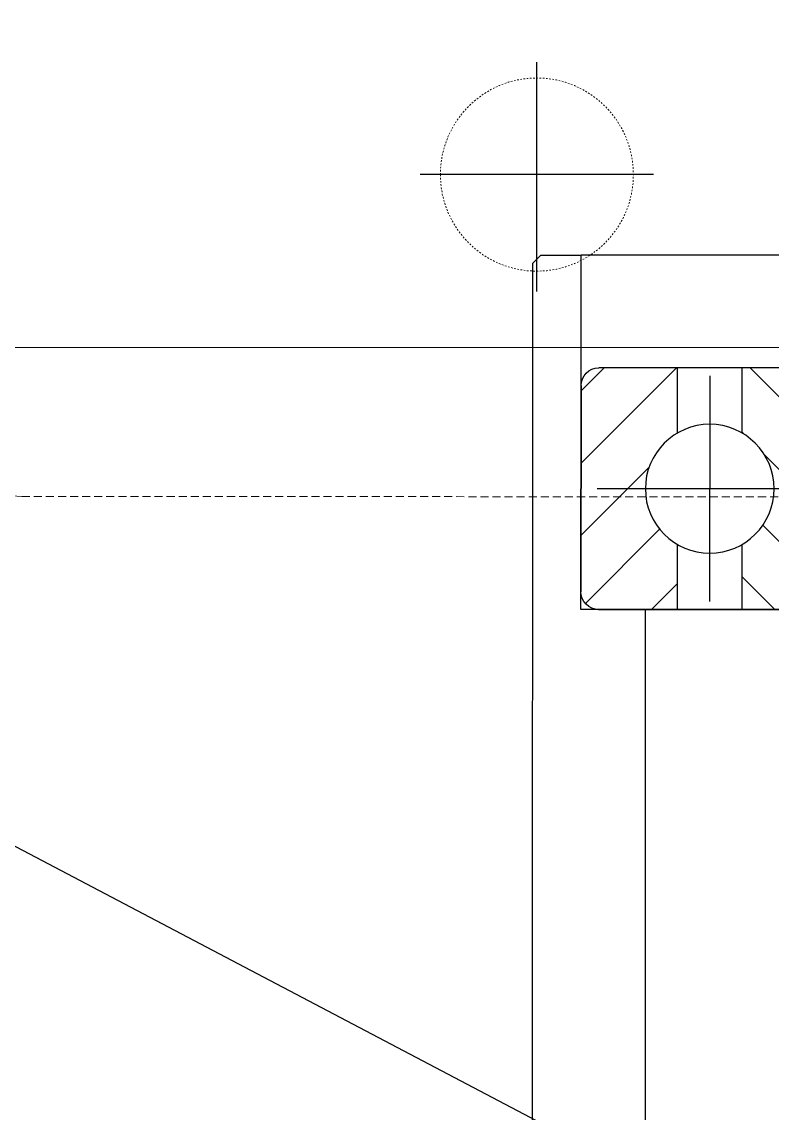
# Model space of a CAD drawing. Header units: millimetres. Extents: x 845401 to 948039, y 511594 to 550263.
# Drawn here: x 903137 to 903183.7, y 537194.2 to 537262 of the extents above; entities that cross this region are included whole.
import ezdxf

# ---------------------------------------------------------------- set-up
doc = ezdxf.new("R2010")
doc.units = ezdxf.units.MM
doc.linetypes.add('CENTER', pattern=[0])
doc.linetypes.add('DASHED', pattern=[0.75, 0.5, -0.25])
for name, color, linetype in [('00', 7, 'Continuous'), ('1轮廓实线层', 7, 'Continuous'), ('3中心线层', 1, 'CENTER'), ('4文字层', 3, 'Continuous'), ('4虚线层', 6, 'DASHED'), ('5剖面线层', 2, 'Continuous')]:
    doc.layers.add(name, color=color, linetype=linetype)
doc.layers.add('A-剖-0.10mm.......SECT-L01', color=255, linetype='Continuous', lineweight=18)
doc.layers.add('物流设备', color=7, linetype='Continuous', lineweight=5)

# ---------------------------------------------------------------- blocks, each defined once
blk = doc.blocks.new('*U100537')
at = {"color": 4}
blk.add_lwpolyline([(0, -600), (7920.603380136075, -600), (7920.603380136075, 600), (0, 600)], close=True, dxfattribs=at)
for tag, p in [('设备编号', (485.2384934027214, 55.2877136208408)), ('设备高度', (489.7486322444456, -155.5627289135591))]:
    blk.add_attdef(tag, p, '', height=100)
at = {"flags": 1}
blk.add_attdef('设备类型', (14421.90417558989, -37.08342335998668), '', height=100, dxfattribs=at)
blk = doc.blocks.new('6304')
at = {"layer": '5剖面线层'}
h = blk.add_hatch(dxfattribs=at)
h.set_pattern_fill('ANSI31', color=256, style=0)
h.set_pattern_definition([(45, (1622.417437906445, 1392.47649229401), (-2.245064030267288, 2.245064030267288), [])])
edge = h.paths.add_edge_path()
edge.add_line((1637.417437906445, 1412.47649229401), (1635.417437906445, 1412.47649229401))
edge.add_line((1635.417437906445, 1412.47649229401), (1633.381539521583, 1412.47649229401))
edge.add_arc((1629.917437906445, 1410.47649229401), 4.000000000000039, 29.99999999999891, 149.9999999999992)
edge.add_line((1626.453336291308, 1412.47649229401), (1622.417437906445, 1412.47649229401))
edge.add_line((1622.417437906445, 1412.47649229401), (1622.417437906445, 1417.37649229401))
edge.add_arc((1623.517437906445, 1417.37649229401), 1.100000000000001, 90, 180, ccw=False)
edge.add_line((1623.517437906445, 1418.47649229401), (1636.317437906445, 1418.47649229401))
edge.add_arc((1636.317437906445, 1417.37649229401), 1.1, 360, 90, ccw=False)
edge.add_line((1637.417437906445, 1417.37649229401), (1637.417437906445, 1412.47649229401))
h = blk.add_hatch(dxfattribs=at)
h.set_pattern_fill('ANSI31', color=256, angle=90, style=0)
h.set_pattern_definition([(135, (1622.417437906445, 1392.47649229401), (-2.245064030267288, -2.245064030267288), [])])
edge = h.paths.add_edge_path()
edge.add_line((1622.417437906445, 1408.47649229401), (1626.453336291308, 1408.47649229401))
edge.add_arc((1629.917437906445, 1410.47649229401), 3.999999999999996, 210.0000000000005, 330.0000000000009)
edge.add_line((1633.381539521583, 1408.47649229401), (1637.417437906445, 1408.47649229401))
edge.add_line((1637.417437906445, 1408.47649229401), (1637.417437906445, 1403.57649229401))
edge.add_arc((1636.317437906445, 1403.57649229401), 1.1, 270, 360, ccw=False)
edge.add_line((1636.317437906445, 1402.47649229401), (1623.517437906445, 1402.47649229401))
edge.add_arc((1623.517437906445, 1403.57649229401), 1.1, 180, 270, ccw=False)
edge.add_line((1622.417437906445, 1403.57649229401), (1622.417437906445, 1408.47649229401))
at = {"layer": '1轮廓实线层'}
for p, q in [((1622.417437906445, 1392.47649229401), (1622.417437906445, 1417.37649229401)), ((1637.417437906445, 1417.37649229401), (1637.417437906445, 1392.47649229401)), ((1637.417437906445, 1412.47649229401), (1635.417437906445, 1412.47649229401)), ((1622.417437906445, 1408.47649229401), (1626.453336291308, 1408.47649229401)), ((1633.381539521583, 1408.47649229401), (1637.417437906445, 1408.47649229401))]:
    blk.add_line(p, q, dxfattribs=at)
for points in [[(1623.517437906445, 1418.47649229401), (1636.317437906445, 1418.47649229401)], [(1626.453336291308, 1412.47649229401), (1622.417437906445, 1412.47649229401), (1622.417437906445, 1417.37649229401)], [(1637.417437906445, 1417.37649229401), (1637.417437906445, 1412.47649229401)], [(1635.417437906445, 1412.47649229401), (1633.381539521583, 1412.47649229401)]]:
    blk.add_lwpolyline(points, dxfattribs=at)
blk.add_circle((1629.917437906445, 1410.47649229401), 4, dxfattribs=at)
for centre, radius, start, end in [((1623.517437906445, 1417.37649229401), 1.100000000000001, 90, 180), ((1636.317437906445, 1417.37649229401), 1.1, 0, 90)]:
    blk.add_arc(centre, radius, start, end, dxfattribs=at)
at = {"layer": '3中心线层'}
for p, q in [((1629.917437906445, 1403.47649229401), (1629.917437906445, 1417.47649229401)), ((1622.917437906445, 1410.47649229401), (1636.917437906445, 1410.47649229401))]:
    blk.add_line(p, q, dxfattribs=at)
blk = doc.blocks.new('*U100479')
at = {"color": 7, "linetype": 'Continuous', "lineweight": 25}
for p, q in [((-1976.691658920889, 1637.020036706926), (-1924.691658920889, 1637.020036706926)), ((-1924.691658920889, 1630.020036706926), (-1924.691658920889, 1637.020036706926)), ((-1922.191658920889, 1637.020036706926), (-1924.691658920889, 1637.020036706926)), ((-1922.191658920889, 1637.020036706926), (-1921.691658920889, 1636.520036706926)), ((-1921.691658920889, 427.5200367069265), (-1921.691658920889, 1636.520036706926)), ((-1924.691658920889, 1615.020036706926), (-1924.691658920889, 1630.020036706926)), ((-1974.691658920889, 1615.020036706926), (-1926.691658920889, 1615.020036706926)), ((-1928.691658920889, 1615.020036706926), (-1928.691658920889, 449.0200367069265)), ((-1926.691658920889, 1615.020036706926), (-1924.691658920889, 1615.020036706926))]:
    blk.add_line(p, q, dxfattribs=at)
at = {"layer": '3中心线层'}
for p, q in [((-1921.941660694127, 1634.770036706926), (-1921.941660694127, 1648.991553491688)), ((-1929.191660694127, 1642.020036706926), (-1914.691660694127, 1642.020036706926))]:
    blk.add_line(p, q, dxfattribs=at)
at = {"layer": '4虚线层', "linetype": 'DASHED', "lineweight": 18}
blk.add_line((-1889.941660694127, 1622.020036706926), (-2854.137971168266, 1622.020036725108), dxfattribs=at)
at = {"layer": '4虚线层', "linetype": 'DASHED', "lineweight": 18, "ltscale": 0.15}
blk.add_circle((-1921.941660694127, 1642.020036706926), 6, dxfattribs=at)
at = {"layer": '4虚线层', "linetype": 'DASHED', "lineweight": 18}
blk.add_arc((-1889.941660694127, 1625.020036706926), 3, 270, 0, dxfattribs=at)
at = {"rotation": 270}
blk.add_blockref('6304', (-3343.168151214898, 3252.437474613372), dxfattribs=at)
blk = doc.blocks.new('C线')
at = {"layer": '4文字层'}
blk.add_line((986088.7531661135, 475479.7227589872, -3.591546536844088), (984888.8745500934, 476110.3246646158, -3.591546536844088), dxfattribs=at)
at = {"xscale": -1, "rotation": 359.9712527628268}
blk.add_blockref('*U100479', (983116.0992206694, 474449.1940174471, -3.591546536844088), dxfattribs=at)
at = {"layer": '物流设备', "color": 0}
blk.add_blockref('*U100537', (979688.0800278853, 475479.5155045651, 25.37562164790397), dxfattribs=at)
blk = doc.blocks.new('BC线平台')
at = {"layer": 'A-剖-0.10mm.......SECT-L01'}
h = blk.add_hatch(dxfattribs=at)
h.set_pattern_fill('CROSS', color=2, scale=50)
h.set_pattern_definition([(0, (691447.8688909085, 341554.8450790223), (317.5, 317.5), [158.75, -476.25]), (90, (691527.2438909085, 341475.4700790223), (-317.5, 317.5), [158.75, -476.25])])
h.paths.add_polyline_path([(772874.4622167731, 370095.4212002061), (786169.7200223003, 370095.4212002061), (786169.7200223003, 367097.0419248978), (772874.4622167731, 367097.0419248978)])

msp = doc.modelspace()

# ---------------------------------------------------------------- block references
at = {"layer": '00'}
for name, p in [('BC线平台', (120688.3449249256, 168041.3077371365, -0.9755150259396466)), ('C线', (-81869.82948779198, 61162.216735519))]:
    msp.add_blockref(name, p, dxfattribs=at)

doc.saveas('drawing.dxf')
